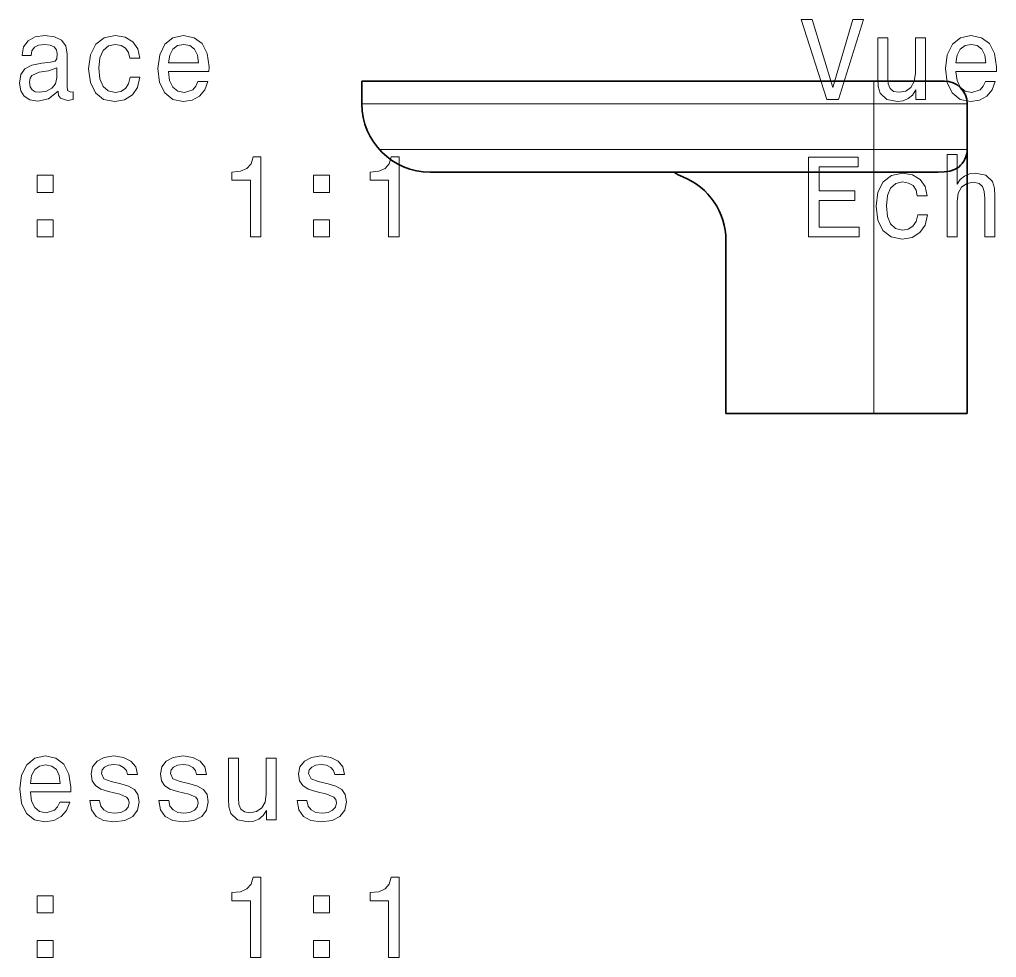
# Model space of a CAD drawing. Extents: x 507 to 804, y 334 to 583.
# Drawn here: x 615.79 to 658.72, y 354.44 to 395.65 of the extents above; entities that cross this region are included whole.
import ezdxf

# ---------------------------------------------------------------- set-up
doc = ezdxf.new("R2010")
doc.units = 0

msp = doc.modelspace()

# ---------------------------------------------------------------- linework, layer by layer
at = {"color": 7, "lineweight": 35, "ltscale": 0.025}
msp.add_line((630.83, 391.946), (630.83, 392.946), dxfattribs=at)
at = {"color": 7, "lineweight": 35}
msp.add_line((653.33, 392.946), (630.83, 392.946), dxfattribs=at)
at = {"color": 7, "lineweight": 35, "ltscale": 0.077499}
msp.add_line((656.43, 392.946), (653.33, 392.946), dxfattribs=at)
at = {"color": 7, "lineweight": 13, "ltscale": 0.025}
for p, q in [((653.33, 392.946), (653.33, 391.946)), ((653.33, 388.946), (653.33, 389.946))]:
    msp.add_line(p, q, dxfattribs=at)
at = {"color": 7, "lineweight": 13}
for p, q in [((653.33, 391.946), (630.83, 391.946)), ((653.33, 389.946), (631.594, 389.946))]:
    msp.add_line(p, q, dxfattribs=at)
at = {"color": 7, "lineweight": 13, "ltscale": 0.102499}
for p, q in [((657.43, 391.946), (653.33, 391.946)), ((657.43, 389.946), (653.33, 389.946))]:
    msp.add_line(p, q, dxfattribs=at)
at = {"color": 7, "lineweight": 13, "ltscale": 0.05}
msp.add_line((653.33, 391.946), (653.33, 389.946), dxfattribs=at)
at = {"color": 7, "lineweight": 35, "ltscale": 0.05}
msp.add_line((657.43, 391.946), (657.43, 389.946), dxfattribs=at)
at = {"color": 7, "lineweight": 35, "ltscale": 0.29}
msp.add_line((657.43, 389.946), (657.43, 378.346), dxfattribs=at)
at = {"color": 7, "lineweight": 35, "ltscale": 0.4875}
msp.add_line((653.33, 388.946), (633.83, 388.946), dxfattribs=at)
at = {"color": 7, "lineweight": 35, "ltscale": 0.070724}
msp.add_line((656.159, 388.946), (653.33, 388.946), dxfattribs=at)
at = {"color": 7, "lineweight": 13, "ltscale": 0.265}
msp.add_line((653.33, 388.946), (653.33, 378.346), dxfattribs=at)
at = {"color": 7, "lineweight": 35, "ltscale": 0.19}
msp.add_line((646.83, 378.346), (646.83, 385.946), dxfattribs=at)
at = {"color": 7, "lineweight": 35, "ltscale": 0.1625}
msp.add_line((646.83, 378.346), (653.33, 378.346), dxfattribs=at)
at = {"color": 7, "lineweight": 35, "ltscale": 0.102499}
msp.add_line((653.33, 378.346), (657.43, 378.346), dxfattribs=at)
at = {"color": 7, "lineweight": 13}
for points in [[(652.399, 395.648), (651.521, 392.668), (650.618, 395.648), (650.139, 395.648), (651.269, 392.143), (651.773, 392.143), (652.878, 395.648)], [(617.48, 392.496), (617.48, 392.481), (617.505, 392.31), (617.581, 392.189), (617.899, 392.093), (618.146, 392.133), (618.146, 392.476), (618.04, 392.461), (617.899, 392.527), (617.873, 392.728), (617.873, 394.13), (617.813, 394.488), (617.636, 394.741), (617.329, 394.892), (616.895, 394.947), (616.471, 394.887), (616.159, 394.715), (615.962, 394.448), (615.896, 394.095), (615.896, 394.065), (616.295, 394.065), (616.33, 394.277), (616.441, 394.428), (616.623, 394.519), (616.88, 394.554), (617.127, 394.529), (617.304, 394.453), (617.409, 394.322), (617.445, 394.141), (617.425, 393.929), (617.344, 393.823), (617.142, 393.772), (616.764, 393.732), (616.33, 393.641), (616.023, 393.48), (615.841, 393.228), (615.786, 392.854), (615.836, 392.522), (615.992, 392.275), (616.244, 392.118), (616.592, 392.063), (617.061, 392.169)], [(620.632, 393.954), (621.071, 393.954), (620.98, 394.357), (620.763, 394.675), (620.425, 394.872), (619.987, 394.947), (619.502, 394.847), (619.134, 394.564), (618.902, 394.105), (618.822, 393.49), (618.897, 392.88), (619.124, 392.426), (619.482, 392.143), (619.971, 392.048), (620.405, 392.123), (620.743, 392.335), (620.975, 392.668), (621.076, 393.112), (620.652, 393.112), (620.577, 392.829), (620.435, 392.617), (620.234, 392.486), (619.987, 392.446), (619.679, 392.512), (619.457, 392.713), (619.321, 393.041), (619.275, 393.505), (619.321, 393.959), (619.462, 394.287), (619.689, 394.488), (619.987, 394.559), (620.249, 394.514), (620.445, 394.398), (620.577, 394.206)], [(622.332, 393.369), (624.107, 393.369), (624.112, 393.576), (624.031, 394.156), (623.809, 394.589), (623.456, 394.852), (622.987, 394.947), (622.528, 394.847), (622.175, 394.564), (621.948, 394.105), (621.868, 393.5), (621.943, 392.88), (622.17, 392.426), (622.518, 392.143), (622.972, 392.048), (623.365, 392.113), (623.688, 392.285), (623.925, 392.557), (624.061, 392.92), (623.623, 392.92), (623.532, 392.718), (623.401, 392.567), (623.028, 392.446), (622.74, 392.501), (622.523, 392.678), (622.382, 392.965), (622.332, 393.354)], [(622.332, 393.742), (622.387, 394.09), (622.523, 394.347), (622.73, 394.504), (623.002, 394.559), (623.27, 394.504), (623.476, 394.347), (623.603, 394.09), (623.648, 393.742)], [(655.601, 394.852), (655.157, 394.852), (655.157, 393.288), (655.107, 392.925), (654.961, 392.663), (654.734, 392.501), (654.436, 392.451), (654.199, 392.491), (654.048, 392.612), (653.962, 392.819), (653.942, 393.112), (653.942, 394.852), (653.498, 394.852), (653.498, 393.071), (653.513, 392.713), (653.609, 392.416), (653.902, 392.143), (654.371, 392.048), (654.623, 392.083), (654.84, 392.174), (655.026, 392.33), (655.178, 392.557), (655.178, 392.143), (655.601, 392.143)], [(656.938, 393.369), (658.713, 393.369), (658.718, 393.576), (658.637, 394.156), (658.415, 394.589), (658.062, 394.852), (657.593, 394.947), (657.134, 394.847), (656.781, 394.564), (656.554, 394.105), (656.474, 393.5), (656.549, 392.88), (656.776, 392.426), (657.124, 392.143), (657.578, 392.048), (657.971, 392.113), (658.294, 392.285), (658.531, 392.557), (658.667, 392.92), (658.229, 392.92), (658.138, 392.718), (658.007, 392.567), (657.634, 392.446), (657.346, 392.501), (657.129, 392.678), (656.988, 392.965), (656.938, 393.354)], [(656.938, 393.742), (656.993, 394.09), (657.129, 394.347), (657.336, 394.504), (657.608, 394.559), (657.876, 394.504), (658.082, 394.347), (658.208, 394.09), (658.254, 393.742)], [(617.43, 393.091), (617.369, 392.829), (617.208, 392.628), (616.966, 392.496), (616.668, 392.451), (616.476, 392.476), (616.34, 392.557), (616.255, 392.698), (616.229, 392.895), (616.25, 393.071), (616.33, 393.197), (616.653, 393.339), (617.061, 393.399), (617.43, 393.52)], [(625.932, 386.097), (626.391, 386.097), (626.391, 389.622), (626.048, 389.622), (625.958, 389.314), (625.776, 389.107), (625.499, 388.986), (625.115, 388.946), (625.115, 388.588), (625.932, 388.588)], [(632.005, 386.097), (632.464, 386.097), (632.464, 389.622), (632.121, 389.622), (632.03, 389.314), (631.848, 389.107), (631.571, 388.986), (631.188, 388.946), (631.188, 388.588), (632.005, 388.588)], [(650.462, 386.097), (652.681, 386.097), (652.681, 386.52), (650.926, 386.52), (650.926, 387.705), (652.49, 387.705), (652.49, 388.124), (650.926, 388.124), (650.926, 389.173), (652.641, 389.173), (652.641, 389.597), (650.462, 389.597)], [(656.549, 386.097), (656.993, 386.097), (656.993, 387.66), (657.038, 388.018), (657.185, 388.28), (657.412, 388.442), (657.714, 388.502), (657.956, 388.452), (658.108, 388.316), (658.183, 388.089), (658.208, 387.786), (658.208, 386.097), (658.652, 386.097), (658.652, 387.877), (658.632, 388.235), (658.541, 388.532), (658.244, 388.805), (657.78, 388.901), (657.528, 388.865), (657.311, 388.769), (657.129, 388.618), (656.993, 388.411), (656.993, 389.718), (656.549, 389.718)], [(616.567, 388.053), (617.263, 388.053), (617.263, 388.805), (616.567, 388.805)], [(628.711, 388.053), (629.407, 388.053), (629.407, 388.805), (628.711, 388.805)], [(655.238, 387.907), (655.677, 387.907), (655.586, 388.311), (655.369, 388.628), (655.031, 388.825), (654.593, 388.901), (654.108, 388.8), (653.74, 388.517), (653.508, 388.058), (653.428, 387.443), (653.503, 386.833), (653.73, 386.379), (654.088, 386.097), (654.577, 386.001), (655.011, 386.076), (655.349, 386.288), (655.581, 386.621), (655.682, 387.065), (655.258, 387.065), (655.183, 386.782), (655.041, 386.571), (654.84, 386.439), (654.593, 386.399), (654.285, 386.465), (654.063, 386.666), (653.927, 386.994), (653.881, 387.458), (653.927, 387.912), (654.068, 388.24), (654.295, 388.442), (654.593, 388.512), (654.855, 388.467), (655.051, 388.351), (655.183, 388.159)], [(616.567, 386.097), (617.263, 386.097), (617.263, 386.848), (616.567, 386.848)], [(628.711, 386.097), (629.407, 386.097), (629.407, 386.848), (628.711, 386.848)], [(616.26, 361.715), (618.035, 361.715), (618.04, 361.922), (617.959, 362.502), (617.737, 362.936), (617.384, 363.198), (616.915, 363.294), (616.456, 363.193), (616.103, 362.91), (615.876, 362.452), (615.796, 361.846), (615.871, 361.226), (616.098, 360.772), (616.446, 360.49), (616.9, 360.394), (617.293, 360.459), (617.616, 360.631), (617.853, 360.903), (617.989, 361.266), (617.551, 361.266), (617.46, 361.065), (617.329, 360.913), (616.956, 360.792), (616.668, 360.848), (616.451, 361.024), (616.31, 361.312), (616.26, 361.7)], [(620.234, 362.068), (619.805, 362.169), (619.487, 362.285), (619.381, 362.522), (619.412, 362.689), (619.518, 362.81), (619.689, 362.885), (619.936, 362.915), (620.173, 362.885), (620.36, 362.794), (620.481, 362.658), (620.531, 362.477), (620.965, 362.477), (620.965, 362.487), (620.889, 362.815), (620.682, 363.072), (620.36, 363.233), (619.936, 363.294), (619.507, 363.233), (619.195, 363.067), (618.998, 362.82), (618.938, 362.507), (618.983, 362.204), (619.124, 361.993), (619.356, 361.841), (619.694, 361.735), (620.188, 361.614), (620.491, 361.488), (620.572, 361.387), (620.602, 361.236), (620.556, 361.049), (620.435, 360.908), (620.239, 360.818), (619.976, 360.787), (619.699, 360.818), (619.497, 360.923), (619.361, 361.095), (619.306, 361.332), (618.877, 361.332), (618.948, 360.928), (619.154, 360.636), (619.482, 360.459), (619.936, 360.394), (620.41, 360.459), (620.758, 360.636), (620.97, 360.918), (621.046, 361.287), (620.99, 361.604), (620.834, 361.821), (620.577, 361.962)], [(623.27, 362.068), (622.841, 362.169), (622.523, 362.285), (622.417, 362.522), (622.448, 362.689), (622.554, 362.81), (622.725, 362.885), (622.972, 362.915), (623.209, 362.885), (623.396, 362.794), (623.517, 362.658), (623.567, 362.477), (624.001, 362.477), (624.001, 362.487), (623.925, 362.815), (623.719, 363.072), (623.396, 363.233), (622.972, 363.294), (622.543, 363.233), (622.231, 363.067), (622.034, 362.82), (621.974, 362.507), (622.019, 362.204), (622.16, 361.993), (622.392, 361.841), (622.73, 361.735), (623.224, 361.614), (623.527, 361.488), (623.608, 361.387), (623.638, 361.236), (623.592, 361.049), (623.471, 360.908), (623.275, 360.818), (623.012, 360.787), (622.735, 360.818), (622.533, 360.923), (622.397, 361.095), (622.342, 361.332), (621.913, 361.332), (621.984, 360.928), (622.19, 360.636), (622.518, 360.459), (622.972, 360.394), (623.446, 360.459), (623.794, 360.636), (624.006, 360.918), (624.082, 361.287), (624.026, 361.604), (623.87, 361.821), (623.613, 361.962)], [(629.342, 362.068), (628.913, 362.169), (628.595, 362.285), (628.489, 362.522), (628.52, 362.689), (628.626, 362.81), (628.797, 362.885), (629.044, 362.915), (629.281, 362.885), (629.468, 362.794), (629.589, 362.658), (629.639, 362.477), (630.073, 362.477), (630.073, 362.487), (629.997, 362.815), (629.791, 363.072), (629.468, 363.233), (629.044, 363.294), (628.615, 363.233), (628.303, 363.067), (628.106, 362.82), (628.046, 362.507), (628.091, 362.204), (628.232, 361.993), (628.464, 361.841), (628.802, 361.735), (629.296, 361.614), (629.599, 361.488), (629.68, 361.387), (629.71, 361.236), (629.664, 361.049), (629.543, 360.908), (629.347, 360.818), (629.085, 360.787), (628.807, 360.818), (628.605, 360.923), (628.469, 361.095), (628.414, 361.332), (627.985, 361.332), (628.056, 360.928), (628.262, 360.636), (628.59, 360.459), (629.044, 360.394), (629.518, 360.459), (629.866, 360.636), (630.078, 360.918), (630.154, 361.287), (630.098, 361.604), (629.942, 361.821), (629.685, 361.962)], [(616.26, 362.088), (616.315, 362.436), (616.451, 362.694), (616.658, 362.85), (616.93, 362.905), (617.198, 362.85), (617.404, 362.694), (617.53, 362.436), (617.576, 362.088)], [(627.067, 363.198), (626.623, 363.198), (626.623, 361.634), (626.573, 361.271), (626.427, 361.009), (626.2, 360.848), (625.902, 360.797), (625.665, 360.838), (625.514, 360.959), (625.428, 361.165), (625.408, 361.458), (625.408, 363.198), (624.964, 363.198), (624.964, 361.418), (624.979, 361.06), (625.075, 360.762), (625.368, 360.49), (625.837, 360.394), (626.089, 360.429), (626.306, 360.52), (626.492, 360.676), (626.644, 360.903), (626.644, 360.49), (627.067, 360.49)], [(625.932, 354.443), (626.391, 354.443), (626.391, 357.968), (626.048, 357.968), (625.958, 357.66), (625.776, 357.454), (625.499, 357.333), (625.115, 357.292), (625.115, 356.934), (625.932, 356.934)], [(632.005, 354.443), (632.464, 354.443), (632.464, 357.968), (632.121, 357.968), (632.03, 357.66), (631.848, 357.454), (631.571, 357.333), (631.188, 357.292), (631.188, 356.934), (632.005, 356.934)], [(616.567, 356.4), (617.263, 356.4), (617.263, 357.151), (616.567, 357.151)], [(628.711, 356.4), (629.407, 356.4), (629.407, 357.151), (628.711, 357.151)], [(616.567, 354.443), (617.263, 354.443), (617.263, 355.194), (616.567, 355.194)], [(628.711, 354.443), (629.407, 354.443), (629.407, 355.194), (628.711, 355.194)]]:
    msp.add_lwpolyline(points, close=True, dxfattribs=at)
at = {"color": 7, "lineweight": 35}
msp.add_lwpolyline([(656.159, 388.946), (656.422, 388.957), (656.664, 388.994), (656.879, 389.062), (657.061, 389.17)], dxfattribs=at)
for centre, radius, start, end in [((656.43, 391.946), 1, 0, 90), ((633.83, 391.946), 3, 180, 270), ((656.43, 389.946), 1, 309.1204, 360), ((645.68, 390.591), 2, 235.3438, 248.2844), ((643.83, 385.946), 3, 0, 68.2844)]:
    msp.add_arc(centre, radius, start, end, dxfattribs=at)

doc.saveas('drawing.dxf')
